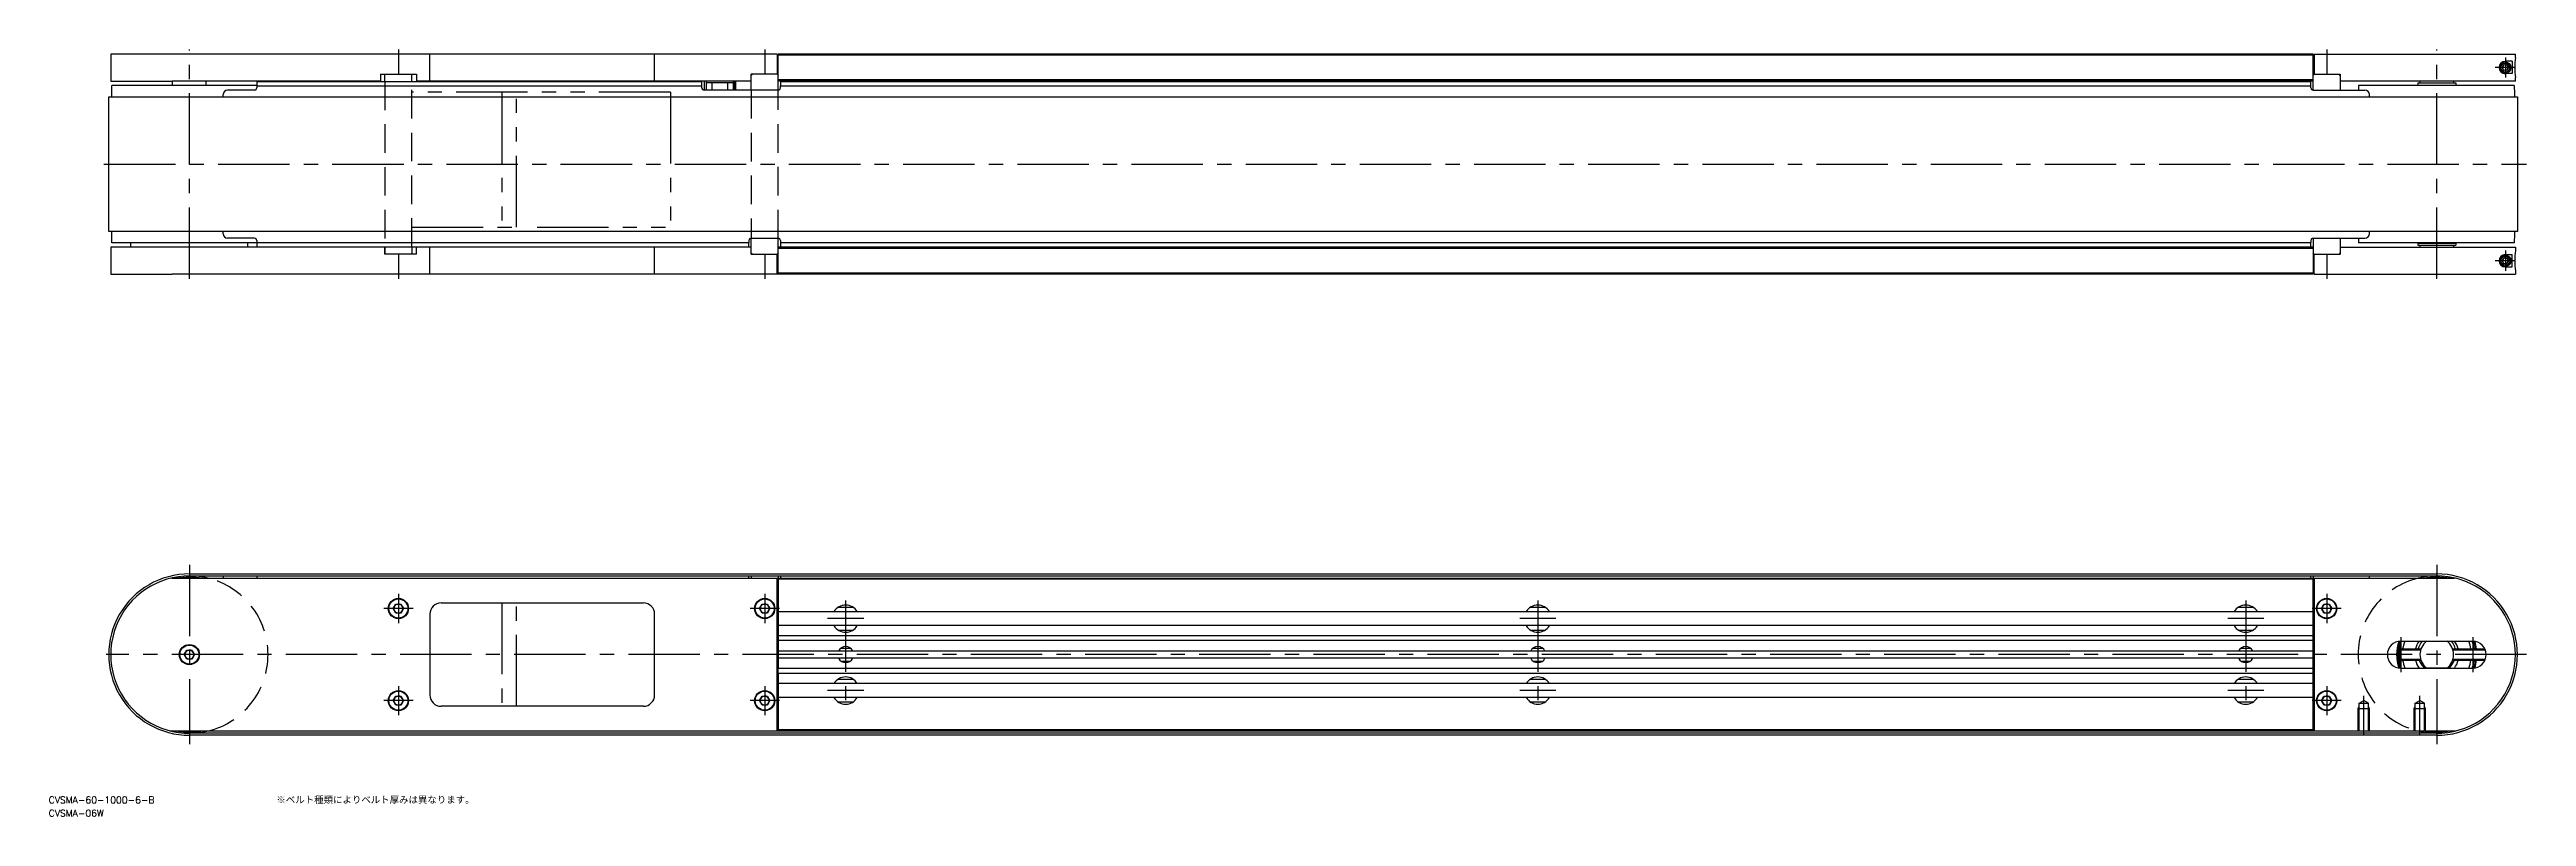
# Model space of a CAD drawing. Extents: x -62 to 1040, y -72 to 269.
import ezdxf

# ---------------------------------------------------------------- set-up
doc = ezdxf.new("R2010")
doc.units = 0
for name, pattern in [('CENTER', [50.8, 31.75, -6.35, 6.35, -6.35]), ('DASHED', [19.05, 12.7, -6.35]), ('PHANTOM', [63.5, 31.75, -6.35, 6.35, -6.35, 6.35, -6.35])]:
    doc.linetypes.add(name, pattern=pattern)
doc.layers.get('0').update_dxf_attribs({"linetype": 'CONTINUOUS'})
doc.layers.add('CENTER', color=1, linetype='CENTER')
doc.styles.get("Standard").update_dxf_attribs({"font": 'txt.shx', "height": 3, "bigfont": 'bigfont.shx'})

# ---------------------------------------------------------------- blocks, each defined once
blk = doc.blocks.new('*U2')
at = {"color": 7, "linetype": 'CONTINUOUS'}
blk.add_text('※ベルト種類によりベルト厚みは異なります。', height=3, dxfattribs=at).set_placement((38.7, -66.4))
blk = doc.blocks.new('*U3')
at = {"color": 7, "linetype": 'CONTINUOUS'}
blk.add_text('CVSMA-60-1000-6-B', height=3, dxfattribs=at).set_placement((-62.6, -66.2))
blk = doc.blocks.new('*U4')
at = {"color": 7, "linetype": 'CONTINUOUS'}
blk.add_text('CVSMA-06W', height=3, dxfattribs=at).set_placement((-62.6, -72.1))

msp = doc.modelspace()

# ---------------------------------------------------------------- linework, layer by layer
at = {"color": 7, "linetype": 'CONTINUOUS'}
for p, q in [((261.5, 267.3), (-35, 267.3)), ((-35, 267.3), (-35, 255.3)), ((261.5, 267.3), (261.5, 258.3)), ((945, 267.3), (262, 267.3)), ((262, 248.3), (262, 267.3)), ((945, 266.8), (262, 266.8)), ((945, 251.3), (945, 267.3)), ((945.5, 267.3), (1035, 267.3)), ((945.5, 267.3), (945.5, 258.3)), ((1035, 265.8), (1035, 267.3)), ((-35, 255.3), (-9, 255.3)), ((-9, 255.3), (-7.7, 255.3)), ((85, 255.3), (-7.7, 255.3)), ((-7.5, 253.3), (-7.5, 255.3)), ((7.5, 253.3), (7.5, 255.3)), ((30, 255.1), (228, 255.1)), ((30, 255.1), (30, 252.3)), ((33.5, 255.1), (33.5, 255.3)), ((36.5, 255.1), (36.5, 255.3)), ((52, 255.3), (52, 255.1)), ((68, 255.3), (68, 255.1)), ((75.5, 255.1), (75.5, 255.3)), ((78.5, 255.1), (78.5, 255.3)), ((85, 258.3), (101, 258.3)), ((85, 258.3), (85, 255.3)), ((87, 255.1), (87, 258.3)), ((99, 255.1), (99, 258.3)), ((101, 258.3), (101, 255.3)), ((250, 255.3), (101, 255.3)), ((218, 255.3), (218, 255.1)), ((224, 255.3), (224, 255.1)), ((228, 253.1), (228, 255.1)), ((229, 255.3), (229, 251.3)), ((230, 255.3), (230, 254.7)), ((230, 254.7), (243, 254.7)), ((230, 254.7), (230, 251.3)), ((232.5, 254.7), (232.5, 251.3)), ((239.5, 254.7), (239.5, 251.3)), ((242, 255.3), (242, 251.3)), ((242.4, 255.3), (242.4, 251.3)), ((243, 254.3), (242.4, 254.3)), ((243, 255.3), (243, 251.3)), ((261.5, 258.3), (250, 258.3)), ((250, 251.3), (250, 258.3)), ((250, 257.8), (250.5, 258.3)), ((261.5, 258.3), (262, 257.8)), ((945, 255.8), (262, 255.8)), ((262, 255.3), (262, 255.8)), ((945, 255.3), (262, 255.3)), ((263, 255.1), (263, 253.1)), ((263, 255.1), (944, 255.1)), ((944, 253.1), (944, 255.1)), ((945, 257.8), (945.5, 258.3)), ((945.5, 258.3), (957, 258.3)), ((957, 257.8), (956.5, 258.3)), ((957, 258.3), (957, 251.3)), ((1035, 255.3), (957, 255.3)), ((991.6, 254.5), (1008.4, 254.5)), ((991.6, 254.5), (991.6, 253.5)), ((992.5, 255.3), (992.5, 254.5)), ((1007.5, 255.3), (1007.5, 254.5)), ((1009, 255.3), (1007.7, 255.3)), ((1008.4, 254.5), (1008.4, 253.5)), ((1029.1, 261.3), (1029.7, 262.5)), ((1029.8, 260), (1029.1, 261.3)), ((1029.7, 262.5), (1031.2, 262.6)), ((1031.3, 260.1), (1029.8, 260)), ((1033.5, 264.1), (1030.5, 264.1)), ((1033.5, 258.6), (1030.5, 258.6)), ((1031.2, 262.6), (1031.9, 261.4)), ((1031.9, 261.4), (1031.3, 260.1)), ((1033.5, 264.1), (1033.5, 258.6)), ((1035, 255.3), (1035, 256.8)), ((-35.9, 188.3), (-35.9, 248.3)), ((-35.9, 248.3), (1035.9, 248.3)), ((30, 253.3), (-34.5, 253.3)), ((15, 248.3), (15, 249.3)), ((29, 251.3), (17, 251.3)), ((30, 253.1), (228, 253.1)), ((228, 252.3), (228, 253.1)), ((262, 251.3), (229, 251.3)), ((263, 252.3), (263, 253.1)), ((263, 253.1), (944, 253.1)), ((944, 252.3), (944, 253.1)), ((945, 251.3), (968, 251.3)), ((965.1, 253.3), (965.1, 251.3)), ((1034.5, 253.3), (965.1, 253.3)), ((970, 248.3), (970, 249.3)), ((991.6, 253.5), (1008.4, 253.5)), ((993.1, 253.5), (993.1, 253.3)), ((1006.9, 253.5), (1006.9, 253.3)), ((1035.9, 248.3), (1035.9, 188.3)), ((1035.9, 188.3), (-35.9, 188.3)), ((15, 187.3), (15, 188.3)), ((970, 187.3), (970, 188.3)), ((87, 181.3), (-35, 181.3)), ((-35, 181.3), (-35, 169.3)), ((30, 183.3), (-34.5, 183.3)), ((-26, 181.3), (-26, 183.3)), ((29, 185.3), (17, 185.3)), ((26, 181.3), (26, 183.3)), ((26, 181.3), (26, 183.3)), ((30, 184.3), (30, 183.5)), ((30, 183.5), (249, 183.5)), ((30, 183.5), (30, 181.5)), ((30, 181.5), (249, 181.5)), ((33.5, 181.5), (33.5, 181.3)), ((35.5, 181.3), (35.5, 181.5)), ((51.5, 181.3), (51.5, 181.5)), ((75.5, 181.5), (75.5, 181.3)), ((78.5, 181.5), (78.5, 181.3)), ((87, 181.5), (87, 178.3)), ((87, 178.3), (87, 181.3)), ((101, 178.3), (87, 178.3)), ((99, 181.5), (99, 178.3)), ((250, 181.3), (101, 181.3)), ((101, 178.3), (101, 181.3)), ((249, 184.3), (249, 183.5)), ((249, 181.5), (249, 183.5)), ((250, 185.3), (262, 185.3)), ((250, 178.3), (250, 185.3)), ((250, 178.8), (250.5, 178.3)), ((250, 178.3), (261.5, 178.3)), ((262, 178.8), (261.5, 178.3)), ((261.5, 169.3), (261.5, 178.3)), ((262, 169.3), (262, 185.3)), ((945, 181.3), (262, 181.3)), ((945, 180.8), (262, 180.8)), ((263, 184.3), (263, 181.5)), ((263, 183.5), (944, 183.5)), ((263, 181.5), (944, 181.5)), ((944, 184.3), (944, 183.5)), ((944, 181.5), (944, 183.5)), ((945, 185.3), (968, 185.3)), ((945, 185.3), (945, 169.3)), ((945.5, 178.3), (945, 178.8)), ((945.5, 169.3), (945.5, 178.3)), ((945.5, 178.3), (957, 178.3)), ((957, 178.8), (956.5, 178.3)), ((957, 185.3), (957, 178.3)), ((957, 181.3), (1035, 181.3)), ((965.1, 185.3), (965.1, 183.3)), ((1034.5, 183.3), (965.1, 183.3)), ((991.6, 183.2), (1008.4, 183.2)), ((991.6, 183.2), (991.6, 182.2)), ((991.6, 182.2), (1008.4, 182.2)), ((992.5, 182.2), (992.5, 181.3)), ((993.1, 183.3), (993.1, 183.2)), ((1006.9, 183.3), (1006.9, 183.2)), ((1007.5, 182.2), (1007.5, 181.3)), ((1008.4, 183.2), (1008.4, 182.2)), ((1029.1, 175.3), (1029.7, 176.5)), ((1029.7, 176.5), (1031.2, 176.6)), ((1030.5, 178.1), (1033.5, 178.1)), ((1031.2, 176.6), (1031.9, 175.4)), ((1033.5, 172.6), (1033.5, 178.1)), ((1035, 181.3), (1035, 179.8)), ((-35, 169.3), (-9, 169.3)), ((-9, 169.3), (-7.7, 169.3)), ((261.5, 169.3), (-7.7, 169.3)), ((945, 169.3), (256, 169.3)), ((945, 169.8), (262, 169.8)), ((945.5, 169.3), (1035, 169.3)), ((1029.8, 174), (1029.1, 175.3)), ((1031.3, 174.1), (1029.8, 174)), ((1030.5, 172.6), (1033.5, 172.6)), ((1031.9, 175.4), (1031.3, 174.1)), ((1035, 170.8), (1035, 169.3)), ((-7.7, 34), (1007.7, 34)), ((0, 35.9), (1000, 35.9)), ((0, 35), (1000, 35)), ((15, 35), (15, 34)), ((30, 35), (30, 34)), ((249, 34), (249, 35)), ((250, 35), (250, 34)), ((261.5, -34), (261.5, 34)), ((261.5, -34), (261.5, 34)), ((262, 35), (262, 19.1)), ((945, 33.5), (262, 33.5)), ((263, 35), (263, 34)), ((944, 34), (944, 35)), ((945, 35), (945, 34)), ((945, -34), (945, 34)), ((945, 34), (945, 33.5)), ((945, 33.5), (945, 19.1)), ((945.5, 34), (945.5, -34)), ((970, 34), (970, 35)), ((90.7, 20.5), (91.8, 22.5)), ((91.8, 22.5), (94.2, 22.5)), ((94.2, 22.5), (94.7, 21.5)), ((112, 23), (202, 23)), ((253.7, 20.5), (254.8, 22.5)), ((254.8, 22.5), (257.2, 22.5)), ((257.2, 22.5), (257.7, 21.5)), ((948.7, 20.5), (949.8, 22.5)), ((949.8, 22.5), (952.2, 22.5)), ((952.2, 22.5), (952.7, 21.5)), ((91.2, 19.5), (90.7, 20.5)), ((91.8, 18.5), (91.3, 19.5)), ((94.2, 18.5), (91.8, 18.5)), ((95.3, 20.5), (94.2, 18.5)), ((94.8, 21.5), (95.3, 20.5)), ((107, 18), (107, -18)), ((207, -18), (207, 18)), ((254.2, 19.5), (253.7, 20.5)), ((254.8, 18.5), (254.3, 19.5)), ((257.2, 18.5), (254.8, 18.5)), ((258.3, 20.5), (257.2, 18.5)), ((257.8, 21.5), (258.3, 20.5)), ((262, 12.9), (262, 19.1)), ((262, 19.1), (262, 12.9)), ((945, 19.1), (262, 19.1)), ((262, 12.9), (262, 8.4)), ((945, 12.9), (262, 12.9)), ((288.7, 21.1), (295.3, 21.1)), ((596.7, 21.1), (603.3, 21.1)), ((911.7, 21.1), (918.3, 21.1)), ((945, 12.9), (945, 8.4)), ((949.2, 19.5), (948.7, 20.5)), ((949.8, 18.5), (949.3, 19.5)), ((952.2, 18.5), (949.8, 18.5)), ((953.3, 20.5), (952.2, 18.5)), ((952.8, 21.5), (953.3, 20.5)), ((-2.3, 0), (-1.2, 2)), ((-1.8, -1), (-2.3, 0)), ((-1.2, 2), (1.2, 2)), ((1.2, 2), (1.7, 1)), ((2.3, 0), (1.2, -2)), ((1.8, 1), (2.3, 0)), ((262, 8.4), (262, 6.2)), ((945, 8.4), (262, 8.4)), ((262, 6.2), (262, 1.6)), ((945, 6.2), (262, 6.2)), ((262, 1.6), (262, -1.6)), ((945, 1.6), (262, 1.6)), ((288.7, 10.9), (295.3, 10.9)), ((289.9, 2.9), (294.1, 2.9)), ((596.7, 10.9), (603.3, 10.9)), ((597.9, 2.9), (602.1, 2.9)), ((911.7, 10.9), (918.3, 10.9)), ((912.9, 2.9), (917.1, 2.9)), ((945, 8.4), (945, 6.2)), ((945, 6.2), (945, 1.6)), ((945, 1.6), (945, -1.6)), ((983, 2), (983.5, 2.5)), ((983, -1), (983, 2)), ((983.5, 2.5), (992.9, 2.5)), ((983.5, -1.2), (983.5, 2.5)), ((984, 6), (1016, 6)), ((1007.1, 2.5), (1021.5, 2.5)), ((-1.2, -2), (-1.7, -1)), ((1.2, -2), (-1.2, -2)), ((262, -1.6), (262, -6.2)), ((945, -1.6), (262, -1.6)), ((262, -8.4), (262, -6.2)), ((945, -6.2), (262, -6.2)), ((262, -8.4), (262, -12.9)), ((945, -8.4), (262, -8.4)), ((288.7, -10.9), (295.3, -10.9)), ((289.9, -2.9), (294.1, -2.9)), ((596.7, -10.9), (603.3, -10.9)), ((597.9, -2.9), (602.1, -2.9)), ((911.7, -10.9), (918.3, -10.9)), ((912.9, -2.9), (917.1, -2.9)), ((945, -1.6), (945, -6.2)), ((945, -8.4), (945, -6.2)), ((945, -8.4), (945, -12.9)), ((983, -2), (983, -1)), ((983, -2), (983.5, -2.5)), ((983.5, -2.5), (983.5, -1.2)), ((983.5, -2.5), (992.9, -2.5)), ((984, -6), (1016, -6)), ((1004.5, -6), (995.5, -6)), ((1007.1, -2.5), (1021.5, -2.5)), ((90.7, -20.5), (91.8, -18.5)), ((91.2, -21.5), (90.7, -20.5)), ((91.8, -22.5), (91.3, -21.5)), ((91.8, -18.5), (94.2, -18.5)), ((94.2, -18.5), (94.7, -19.5)), ((95.3, -20.5), (94.2, -22.5)), ((94.8, -19.5), (95.3, -20.5)), ((253.7, -20.5), (254.8, -18.5)), ((254.2, -21.5), (253.7, -20.5)), ((254.8, -22.5), (254.3, -21.5)), ((254.8, -18.5), (257.2, -18.5)), ((257.2, -18.5), (257.7, -19.5)), ((258.3, -20.5), (257.2, -22.5)), ((257.8, -19.5), (258.3, -20.5)), ((262, -19.1), (262, -12.9)), ((262, -12.9), (262, -19.1)), ((945, -12.9), (262, -12.9)), ((262, -19.1), (262, -33.5)), ((945, -19.1), (262, -19.1)), ((288.7, -21.1), (295.3, -21.1)), ((596.7, -21.1), (603.3, -21.1)), ((911.7, -21.1), (918.3, -21.1)), ((945, -19.1), (945, -33.5)), ((948.7, -20.5), (949.8, -18.5)), ((949.2, -21.5), (948.7, -20.5)), ((949.8, -22.5), (949.3, -21.5)), ((949.8, -18.5), (952.2, -18.5)), ((952.2, -18.5), (952.7, -19.5)), ((953.3, -20.5), (952.2, -22.5)), ((952.8, -19.5), (953.3, -20.5)), ((94.2, -22.5), (91.8, -22.5)), ((202, -23), (112, -23)), ((257.2, -22.5), (254.8, -22.5)), ((952.2, -22.5), (949.8, -22.5)), ((-7.7, -34), (1007.7, -34)), ((1000, -35), (0, -35)), ((1000, -35.9), (0, -35.9)), ((262, -33.5), (262, -34)), ((945, -33.5), (262, -33.5)), ((945, -33.5), (945, -34))]:
    msp.add_line(p, q, dxfattribs=at)
at = {"color": 3, "linetype": 'DASHED'}
for p, q in [((107, 255.3), (107, 267.3)), ((207, 255.3), (207, 267.3)), ((87, 255.1), (87, 181.5)), ((99, 181.5), (99, 255.1)), ((250, 251.3), (250, 185.3)), ((262, 185.3), (262, 251.3)), ((107, 169.3), (107, 181.3)), ((207, 169.3), (207, 181.3)), ((965.4, -21.6), (967.5, -20.4)), ((965.4, -34), (965.4, -21.6)), ((965.4, -21.6), (969.6, -21.6)), ((969.6, -21.6), (967.5, -20.4)), ((969.6, -34), (969.6, -21.6)), ((990.4, -21.6), (992.5, -20.4)), ((990.4, -34), (990.4, -21.6)), ((990.4, -21.6), (994.6, -21.6)), ((994.6, -21.6), (992.5, -20.4)), ((994.6, -34), (994.6, -21.6)), ((965, -24), (965.4, -23.3)), ((965, -34), (965, -24)), ((965, -24), (970, -24)), ((970, -24), (969.6, -23.3)), ((970, -34), (970, -24)), ((990, -24), (990.4, -23.3)), ((990, -34), (990, -24)), ((990, -24), (995, -24)), ((995, -24), (994.6, -23.3)), ((995, -34), (995, -24))]:
    msp.add_line(p, q, dxfattribs=at)
at = {"color": 3, "linetype": 'PHANTOM'}
for p, q in [((214, 250.3), (99, 250.3)), ((139, 250.3), (139, 190.3)), ((145.5, 190.3), (145.5, 250.3)), ((214, 250.3), (214, 190.3)), ((99, 190.3), (147.3, 190.3)), ((154.7, 190.3), (214, 190.3)), ((139, 23), (139, -23)), ((145.5, -23), (145.5, 23))]:
    msp.add_line(p, q, dxfattribs=at)
at = {"color": 3, "linetype": 'CONTINUOUS'}
for p, q in [((983.1, 2.1), (992.8, 2.1)), ((1007.2, 2.1), (1021.6, 2.1)), ((983.1, -2.1), (992.8, -2.1)), ((1007.2, -2.1), (1021.6, -2.1))]:
    msp.add_line(p, q, dxfattribs=at)
at = {"color": 7, "linetype": 'CONTINUOUS'}
for centre, radius in [((1030.5, 261.3), 2.5), ((1030.5, 261.3), 2.01), ((1030.5, 175.3), 2.5), ((1030.5, 175.3), 2.01), ((93, 20.5), 4.5), ((93, 20.5), 4.25), ((256, 20.5), 4.5), ((256, 20.5), 4.25), ((951, 20.5), 4.5), ((951, 20.5), 4.25), ((0, 0), 4.5), ((0, 0), 4.25), ((93, -20.5), 4.5), ((93, -20.5), 4.25), ((256, -20.5), 4.5), ((256, -20.5), 4.25), ((951, -20.5), 4.5), ((951, -20.5), 4.25)]:
    msp.add_circle(centre, radius, dxfattribs=at)
for centre, radius, start, end in [((1068.6, 261.3), 33.9, 172.3719, 187.6281), ((1030.5, 261.3), 2.75, 90, 270), ((1030.5, 261.3), 1.25, 32.2555, 210.9033), ((1030.5, 261.3), 1.25, 212.2555, 30.9034), ((1190.2, 218.3), 1225.3, 178.3631, 178.597), ((17, 249.3), 2, 90, 180), ((29, 252.3), 1, 270, 0), ((229, 252.3), 1, 180, 270), ((262, 252.3), 1, 270, 0), ((945, 252.3), 1, 180, 270), ((968, 249.3), 2, 0, 90), ((-190.2, 218.3), 1225.3, 1.403, 1.6369), ((1190.2, 218.3), 1225.3, 181.403, 181.6369), ((-190.2, 218.3), 1225.3, 358.3631, 358.597), ((17, 187.3), 2, 180, 270), ((29, 184.3), 1, 0, 90), ((250, 184.3), 1, 90, 180), ((262, 184.3), 1, 0, 90), ((945, 184.3), 1, 90, 180), ((968, 187.3), 2, 270, 0), ((1030.5, 175.3), 2.75, 90, 270), ((1030.5, 175.3), 1.25, 32.2555, 210.9033), ((1068.6, 175.3), 33.9, 172.3719, 187.6281), ((1030.5, 175.3), 1.25, 212.2555, 30.9034), ((0, 0), 35.9, 90, 270.0166), ((0, 0), 35, 76.2709, 283.7291), ((-7.7, 29), 5, 90, 102.3631), ((0, 0), 34.5, 80.2334, 99.7666), ((1000, 0), 35, 256.2709, 103.7291), ((1000, 0), 34.5, 80.2334, 99.7666), ((1000, 0), 35.9, 269.9904, 90.0096), ((1007.7, 29), 5, 75.2144, 90), ((93, 20.5), 2, 30, 208.6479), ((112, 18), 5, 90, 180), ((202, 18), 5, 0, 90), ((256, 20.5), 2, 30, 208.6479), ((292, 16), 6.05, 30.8236, 149.1764), ((292, 16), 6.05, 30.8236, 149.1764), ((600, 16), 6.05, 30.8236, 149.1764), ((915, 16), 6.05, 30.8237, 149.1763), ((951, 20.5), 2, 30, 208.6479), ((93, 20.5), 2, 208.6481, 210), ((93, 20.5), 2, 210, 28.6479), ((93, 20.5), 2, 28.6481, 30), ((256, 20.5), 2, 208.6481, 210), ((256, 20.5), 2, 210, 28.6479), ((256, 20.5), 2, 28.6481, 30), ((292, 16), 6.05, 210.8236, 329.1764), ((292, 16), 6.05, 210.8236, 329.1764), ((600, 16), 6.05, 210.8236, 329.1764), ((915, 16), 6.05, 210.8236, 329.1764), ((951, 20.5), 2, 208.6481, 210), ((951, 20.5), 2, 210, 28.6479), ((951, 20.5), 2, 28.6481, 30), ((0, 0), 2, 30, 208.6479), ((0, 0), 2, 210, 28.6479), ((0, 0), 2, 28.6481, 30), ((292, 0), 3.55, 26.7889, 153.2111), ((292, 0), 3.55, 26.7889, 153.2111), ((600, 0), 3.55, 26.7889, 153.2111), ((915, 0), 3.55, 26.7889, 153.2111), ((984, 0), 6, 90, 270), ((1000, 0), 17.9, 160.5792, 199.4208), ((1000, 0), 17.5, 160.0066, 199.9934), ((1000, 0), 16.9, 159.2047, 172.3136), ((1000, 0), 15.4, 157.1482, 170.6879), ((1000, 0), 9.85, 142.4729, 165.2971), ((1000, 0.7), 8.44, 140.7503, 167.4079), ((1000, 0), 7.5, 126.8699, 233.1301), ((1000, 0), 7.5, 306.8699, 53.1301), ((1000, 0.7), 8.44, 12.5921, 39.2497), ((1000, 0), 9.85, 14.7029, 37.5271), ((1000, 0), 15.4, 9.3121, 22.8518), ((1000, 0), 16.9, 8.5069, 20.7953), ((1016, 0), 6, 270, 90), ((1000, 0), 17.5, 8.2132, 19.9934), ((1000, 0), 17.9, 8.0448, 19.4208), ((0, 0), 2, 208.6481, 210), ((292, -16), 6.05, 30.8236, 149.1764), ((292, -16), 6.05, 30.8236, 149.1764), ((292, 0), 3.55, 206.7889, 333.2111), ((292, 0), 3.55, 206.7889, 333.2111), ((600, -16), 6.05, 30.8236, 149.1764), ((600, 0), 3.55, 206.7889, 333.2111), ((915, -16), 6.05, 30.8236, 149.1764), ((915, 0), 3.55, 206.7889, 333.2111), ((1000, 0), 16.9, 187.6864, 200.7953), ((1000, 0), 15.4, 189.3121, 202.8518), ((1000, 0), 9.85, 194.7029, 217.5271), ((1000, 0.7), 8.44, 201.9877, 232.1015), ((1000, 0), 8.1, 209.0269, 227.7946), ((1000, 0.7), 8.44, 307.8985, 338.0123), ((1000, 0), 8.1, 312.2054, 330.9731), ((1000, 0), 9.85, 322.4729, 345.2971), ((1000, 0), 15.4, 337.1482, 350.6879), ((1000, 0), 16.9, 339.2047, 351.4931), ((1000, 0), 17.5, 340.0066, 351.7868), ((1000, 0), 17.5, 340.0066, 351.7868), ((1000, 0), 17.9, 340.5792, 351.9552), ((93, -20.5), 2, 30, 208.6479), ((93, -20.5), 2, 208.6481, 210), ((93, -20.5), 2, 210, 28.6479), ((93, -20.5), 2, 28.6481, 30), ((112, -18), 5, 180, 270), ((202, -18), 5, 270, 0), ((256, -20.5), 2, 30, 208.6479), ((256, -20.5), 2, 208.6481, 210), ((256, -20.5), 2, 210, 28.6479), ((256, -20.5), 2, 28.6481, 30), ((292, -16), 6.05, 210.8236, 329.1764), ((292, -16), 6.05, 210.8236, 329.1764), ((600, -16), 6.05, 210.8236, 329.1764), ((915, -16), 6.05, 210.8236, 329.1764), ((951, -20.5), 2, 30, 208.6479), ((951, -20.5), 2, 208.6481, 210), ((951, -20.5), 2, 210, 28.6479), ((951, -20.5), 2, 28.6481, 30), ((-7.7, -29), 5, 257.6369, 270), ((0, 0), 34.5, 260.2336, 279.7664), ((1000, 0), 34.5, 260.2336, 279.7665), ((1007.7, -29), 5, 270, 284.7856)]:
    msp.add_arc(centre, radius, start, end, dxfattribs=at)
at = {"color": 3, "linetype": 'DASHED'}
for centre, start, end in [((0, 0), 283.7291, 76.2709), ((1000, 0), 103.7291, 256.2709)]:
    msp.add_arc(centre, 35, start, end, dxfattribs=at)
at = {"layer": 'CENTER', "color": 1, "linetype": 'CENTER'}
for p, q in [((0, 167.3), (0, 269.3)), ((93, 269.3), (93, 258.3)), ((256, 269.3), (256, 258.3)), ((951, 269.3), (951, 258.3)), ((1000, 167.3), (1000, 269.3)), ((1030.5, 265.8), (1030.5, 256.8)), ((1035, 261.3), (1026, 261.3)), ((-38, 218.3), (1039.9, 218.3)), ((93, 178.3), (93, 167.3)), ((256, 178.3), (256, 167.3)), ((951, 178.3), (951, 167.3)), ((1030.5, 179.8), (1030.5, 170.8)), ((1035, 175.3), (1026, 175.3)), ((0, 39.9), (0, -39.9)), ((1000, 39.9), (1000, -39.9)), ((93, 27), (93, 14)), ((256, 27), (256, 14)), ((292, 24.1), (292, -24)), ((600, 24.1), (600, -24)), ((915, 24.1), (915, -24)), ((951, 27), (951, 14)), ((99.5, 20.5), (86.5, 20.5)), ((262.5, 20.5), (249.5, 20.5)), ((300.1, 16), (283.9, 16)), ((608, 16), (592, 16)), ((923.1, 16), (907, 16)), ((957.5, 20.5), (944.5, 20.5)), ((1039.9, 0), (-37, 0)), ((984, 7.8), (984, -7.8)), ((1016, 7.8), (1016, -7.8)), ((99.5, -20.5), (86.5, -20.5)), ((93, -14), (93, -27)), ((262.5, -20.5), (249.5, -20.5)), ((256, -14), (256, -27)), ((300.1, -16), (283.9, -16)), ((608, -16), (592, -16)), ((923.1, -16), (907, -16)), ((957.5, -20.5), (944.5, -20.5)), ((951, -14), (951, -27)), ((967.5, -36), (967.5, -18.4)), ((992.5, -36), (992.5, -18.4))]:
    msp.add_line(p, q, dxfattribs=at)

# ---------------------------------------------------------------- block references
at = {"color": 7, "linetype": 'CONTINUOUS'}
for name in ['*U3', '*U2', '*U4']:
    msp.add_blockref(name, (0, 0), dxfattribs=at)

doc.saveas('drawing.dxf')
